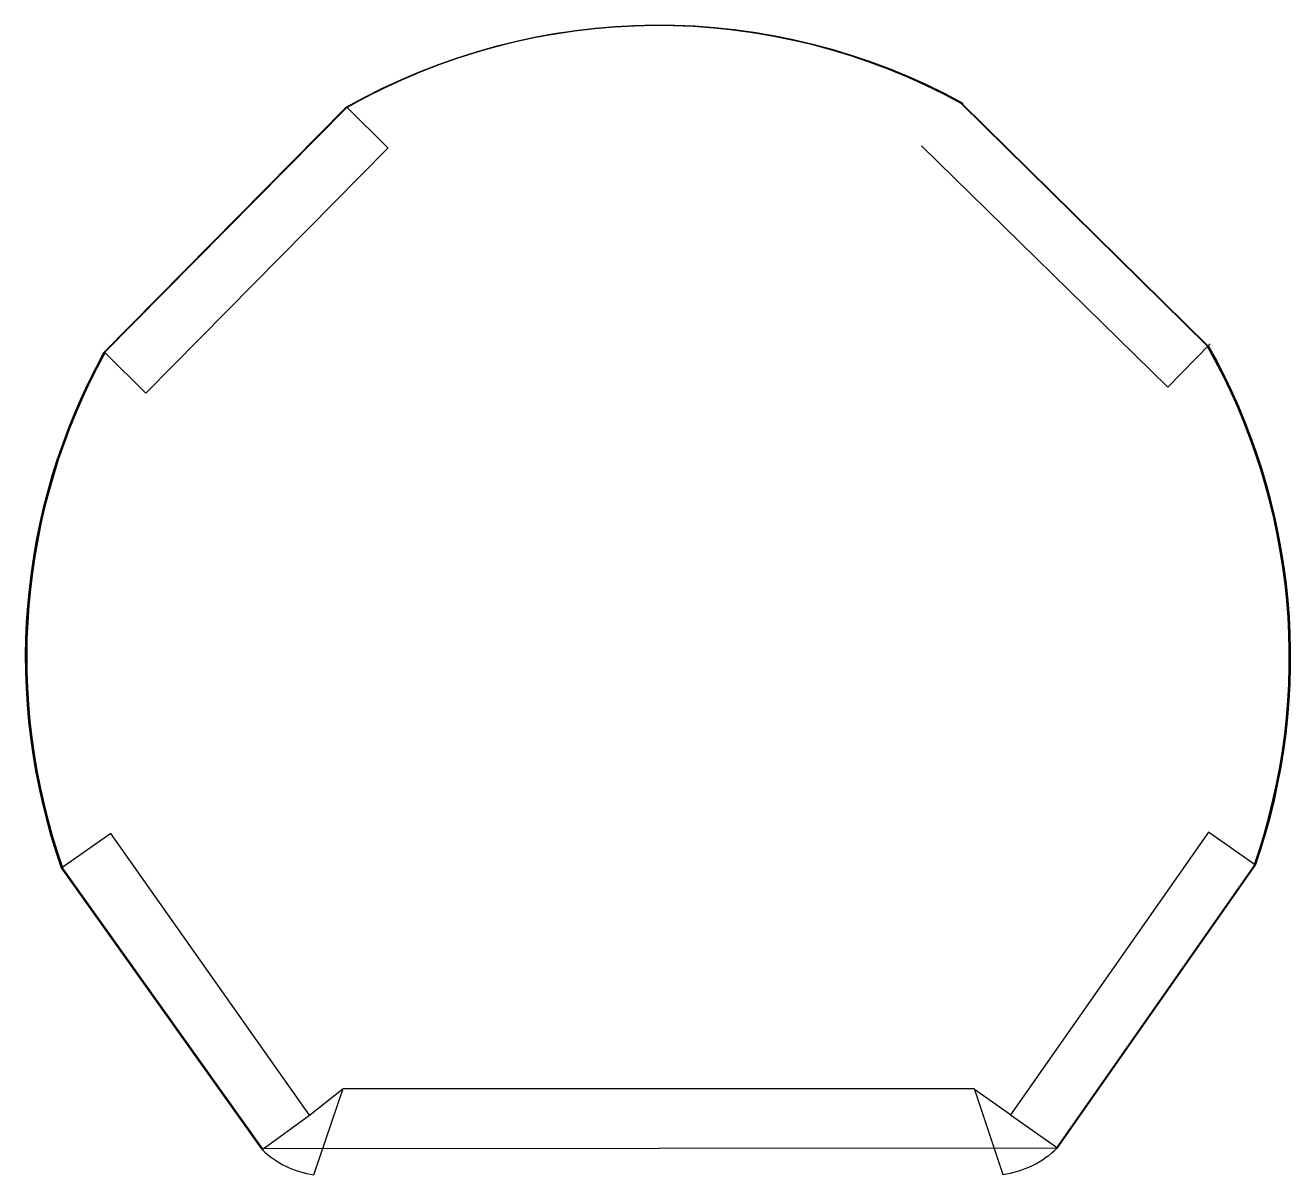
# Model space of a CAD drawing. Header units: inches. Extents: x -11 to 11, y -9 to 11.
import ezdxf

# ---------------------------------------------------------------- set-up
doc = ezdxf.new("R2010")
doc.units = ezdxf.units.IN
doc.header["$MEASUREMENT"] = 0

msp = doc.modelspace()

# ---------------------------------------------------------------- linework, layer by layer
for p, q in [((-9.662, 5.298, 9.712), (-5.443, 9.568, 9.712)), ((-9.649, 5.298, 8.012), (-5.43, 9.568, 8.012)), ((-4.712, 8.869), (-5.421, 9.572)), ((5.269, 9.633, 9.712), (9.545, 5.42, 9.712)), ((5.282, 9.632, 8.012), (9.558, 5.42, 8.012)), ((-4.71, 8.868), (-8.928, 4.601)), ((8.863, 4.701), (4.575, 8.9)), ((-8.928, 4.601), (-9.637, 5.303)), ((9.6, 5.455), (8.863, 4.701)), ((-9.535, -3.067), (-10.386, -3.665)), ((-6.078, -7.966), (-9.535, -3.067)), ((9.568, -3.043), (6.126, -7.961)), ((10.388, -3.617, 2.662), (9.568, -3.043, 2.662)), ((10.386, -3.618), (9.568, -3.043)), ((-10.398, -3.661, 9.712), (-6.917, -8.547, 9.712)), ((-10.385, -3.662, 8.012), (-6.904, -8.548, 8.012)), ((10.363, -3.621, 9.712), (6.922, -8.536, 9.712)), ((10.376, -3.622, 8.012), (6.935, -8.537, 8.012)), ((-6.078, -7.966), (-5.494, -7.501)), ((-6.001, -9.003), (-5.494, -7.501)), ((-6.001, -9.003), (-5.494, -7.501)), ((-5.494, -7.501), (5.49, -7.501)), ((5.49, -7.501), (5.99, -8.998)), ((5.49, -7.501), (5.99, -8.998)), ((6.126, -7.961), (5.496, -7.521)), ((-6.909, -8.57), (-6.078, -7.966)), ((-6.909, -8.57), (-6.078, -7.966)), ((6.126, -7.961), (6.944, -8.534)), ((6.126, -7.961), (6.944, -8.534)), ((-6.917, -8.547, 9.712), (6.922, -8.536, 9.712)), ((-6.904, -8.548, 8.012), (6.935, -8.537, 8.012))]:
    msp.add_line(p, q)
for centre, radius, start, end in [((-0.024, -0.004, 9.712), 11, 61.1989, 119.5168), ((-0.011, -0.005, 8.012), 11, 61.1989, 119.5168), ((0, 0), 11, 61.1989, 119.5168), ((-0.024, -0.004, 9.712), 11, 151.1751, 199.4173), ((-0.011, -0.005, 8.012), 11, 151.1751, 199.4173), ((0, 0), 11, 151.1751, 199.4173), ((-0.024, -0.004, 9.712), 11, 340.7984, 29.5462), ((-0.011, -0.005, 8.012), 11, 340.7984, 29.5462), ((0, 0), 11, 340.7984, 29.5462), ((-5.792, -7.425), 1.592, 225.755, 262.454), ((-5.792, -7.425), 1.592, 225.755, 262.454), ((5.775, -7.351), 1.66, 277.4353, 314.6216), ((5.775, -7.351), 1.66, 277.4353, 314.6216)]:
    msp.add_arc(centre, radius, start, end)

doc.saveas('drawing.dxf')
